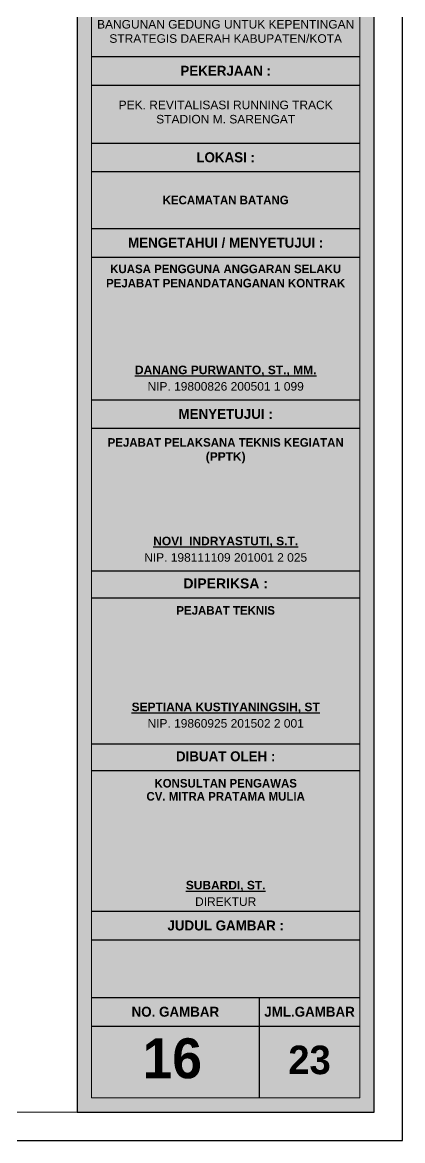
# Model space of a CAD drawing. Header units: centimetres. Extents: x -292707 to 138715, y -53922 to 66277.
# Drawn here: x 97585 to 100915, y -22067 to -12264 of the extents above; entities that cross this region are included whole.
import ezdxf

# ---------------------------------------------------------------- set-up
doc = ezdxf.new("R2010")
doc.units = ezdxf.units.CM
for name, color, linetype in [('A-ALINE-1', 91, 'Continuous'), ('A-ALINE-4', 113, 'Continuous'), ('A-TEXT', 254, 'Continuous')]:
    doc.layers.add(name, color=color, linetype=linetype)
doc.layers.add('A-FILL-1', color=250, linetype='Continuous', lineweight=0, true_color=0x333333)
doc.layers.add('A-SWING AREA', color=7, linetype='Continuous', lineweight=0, true_color=0xf7f7f7, transparency=0.2)
doc.styles.add('Scale 170', font='GOTHICB.TTF', dxfattribs={"height": 50})

# ---------------------------------------------------------------- blocks, each defined once
blk = doc.blocks.new('jhgkjhkjhkjh')
at = {"layer": 'A-SWING AREA', "transparency": 33554457}
h = blk.add_hatch(color=256, dxfattribs=at)
h.dxf.hatch_style = 1
h.paths.add_polyline_path([(-933.61, 931.53), (-881.61, 931.53), (-881.61, 1218.53), (-933.61, 1218.53)])
at = {"layer": 'A-ALINE-1', "ltscale": 0.25}
blk.add_lwpolyline([(-933.61, 931.53), (-881.61, 931.53), (-881.61, 1218.53), (-933.61, 1218.53)], close=True, dxfattribs=at)
at = {"layer": 'A-ALINE-4', "ltscale": 0.25}
for points in [[(-931.11, 1116.61), (-884.11, 1116.61)], [(-931.11, 1111.61), (-884.11, 1111.61)], [(-931.11, 1101.44), (-884.11, 1101.44)], [(-931.11, 1096.44), (-884.11, 1096.44)], [(-931.11, 1086.44), (-884.11, 1086.44)], [(-931.11, 1081.44), (-884.11, 1081.44)], [(-931.11, 1056.44), (-884.11, 1056.44)], [(-931.11, 1051.44), (-884.11, 1051.44)], [(-931.11, 1026.44), (-884.11, 1026.44)], [(-931.11, 1021.72), (-884.11, 1021.72)], [(-931.11, 996.12), (-884.11, 996.12)], [(-931.11, 991.41), (-884.11, 991.41)], [(-931.11, 966.75), (-884.11, 966.75)], [(-931.11, 966.75), (-884.11, 966.75)], [(-931.11, 961.75), (-884.11, 961.75)], [(-931.11, 951.62), (-884.11, 951.62)], [(-901.74, 951.62), (-901.74, 934.03)], [(-931.11, 946.62), (-884.11, 946.62)]]:
    blk.add_lwpolyline(points, dxfattribs=at)
at = {"layer": 'A-FILL-1', "ltscale": 0.25}
blk.add_lwpolyline([(-1286.61, 931.53), (-933.61, 931.53), (-933.61, 1218.53), (-1286.61, 1218.53)], close=True, dxfattribs=at)
at = {"layer": 'A-FILL-1'}
blk.add_lwpolyline([(-931.11, 934.03), (-884.11, 934.03), (-884.11, 1216.03), (-931.11, 1216.03)], close=True, dxfattribs=at)
at = {"layer": 'Defpoints'}
blk.add_lwpolyline([(-1296.61, 926.53), (-876.61, 926.53), (-876.61, 1223.53), (-1296.61, 1223.53)], close=True, dxfattribs=at)
at = {"layer": 'A-TEXT', "ltscale": 0.25, "attachment_point": 5, "style": 'Scale 170'}
for s, width, insert, char_height in [('{\\fArial|b0|i0|c0|p34;PEMBANGUNAN, PEMANFAATAN, PELESTARIAN DAN PEMBONGKARAN BANGUNAN GEDUNG UNTUK KEPENTINGAN STRATEGIS DAERAH KABUPATEN/KOTA}', 47, (-907.61, 1123.51), 1.5), ('PEKERJAAN :', 47, (-907.61, 1114.11), 1.75), ('{\\fArial|b0|i0|c0|p34;PEK.^IREVITALISASI RUNNING TRACK STADION M. SARENGAT}', 47, (-907.61, 1106.87), 1.5), ('{\\fCentury Gothic|b1|i0|c0|p34;LOKASI :}', 47, (-907.61, 1098.94), 1.75), ('KECAMATAN BATANG', 47, (-907.61, 1091.44), 1.5), ('{\\fCentury Gothic|b1|i0|c0|p34;MENGETAHUI / MENYETUJUI :}', 47, (-907.61, 1083.94), 1.75), ('KUASA PENGGUNA ANGGARAN SELAKU PEJABAT PENANDATANGANAN KONTRAK', 47, (-907.61, 1078.12), 1.5), ('{\\fArial|b1|i0|c0|p34;\\LDANANG PURWANTO, ST., MM.}', 47, (-907.61, 1061.5), 1.5), ('{\\fArial|b0|i0|c0|p34;NIP. 19800826 200501 1 099}', 47, (-907.61, 1058.77), 1.5), ('{\\fCentury Gothic|b1|i0|c0|p34;MENYETUJUI :}', 47, (-907.61, 1053.94), 1.75), ('PEJABAT PELAKSANA TEKNIS KEGIATAN', 47, (-907.61, 1048.94), 1.5), ('{\\fArial|b1|i0|c0|p34;(PPTK)}', 47, (-907.61, 1046.25), 1.5), ('{\\fArial|b1|i0|c0|p34;\\LNOVI  INDRYASTUTI, S.T.}', 47, (-907.61, 1031.5), 1.5), ('{\\fArial|b0|i0|c0|p34;NIP. 198111109 201001 2 025}', 47, (-907.61, 1028.77), 1.5), ('{\\fArial|b1|i0|c0|p34;DIPERIKSA :}', 47, (-907.61, 1024.22), 1.75), ('PEJABAT TEKNIS', 47, (-907.61, 1019.49), 1.5), ('{\\fArial|b1|i0|c0|p34;\\LSEPTIANA KUSTIYANINGSIH, ST}', 47, (-907.61, 1002.41), 1.5), ('{\\fArial|b0|i0|c0|p34;NIP. 19860925 201502 2 001}', 47, (-907.61, 999.68), 1.5), ('DIBUAT OLEH :', 47, (-907.61, 993.91), 1.75), ('KONSULTAN PENGAWAS', 47, (-907.61, 989.18), 1.5), ('CV. MITRA PRATAMA MULIA', 47, (-907.61, 986.89), 1.5), ('{\\fArial|b1|i0|c0|p34;\\LSUBARDI, ST.}', 47, (-907.61, 971.16), 1.5), ('{\\fArial|b0|i0|c0|p34;DIREKTUR}', 47, (-907.61, 968.43), 1.5), ('{\\fCentury Gothic|b1|i0|c0|p34;JUDUL GAMBAR :}', 47, (-907.61, 964.25), 1.75), ('{\\fCentury Gothic|b1|i0|c0|p34;NO. GAMBAR}', 29.375, (-916.42, 949.12), 1.75), ('{\\fCentury Gothic|b1|i0|c0|p34;JML.GAMBAR}', 29.375, (-892.92, 949.12), 1.75), ('23', 47, (-892.92, 940.65), 5)]:
    blk.add_mtext_dynamic_manual_height_columns(s, width=width, gutter_width=105, heights=[0], dxfattribs=dict(at, insert=insert, char_height=char_height))

msp = doc.modelspace()

# ---------------------------------------------------------------- block references
at = {"layer": 'A-TEXT', "xscale": 50, "yscale": 50, "zscale": 50}
msp.add_blockref('jhgkjhkjhkjh', (144745.8, -68393.7), dxfattribs=at)

# ---------------------------------------------------------------- texts
at = {"layer": 'A-TEXT', "ltscale": 0.25, "insert": (98897.7, -21348), "char_height": 350, "attachment_point": 5, "style": 'Scale 170'}
msp.add_mtext_dynamic_manual_height_columns('16', width=1468.75, gutter_width=5250, heights=[0], dxfattribs=at)

doc.saveas('drawing.dxf')
